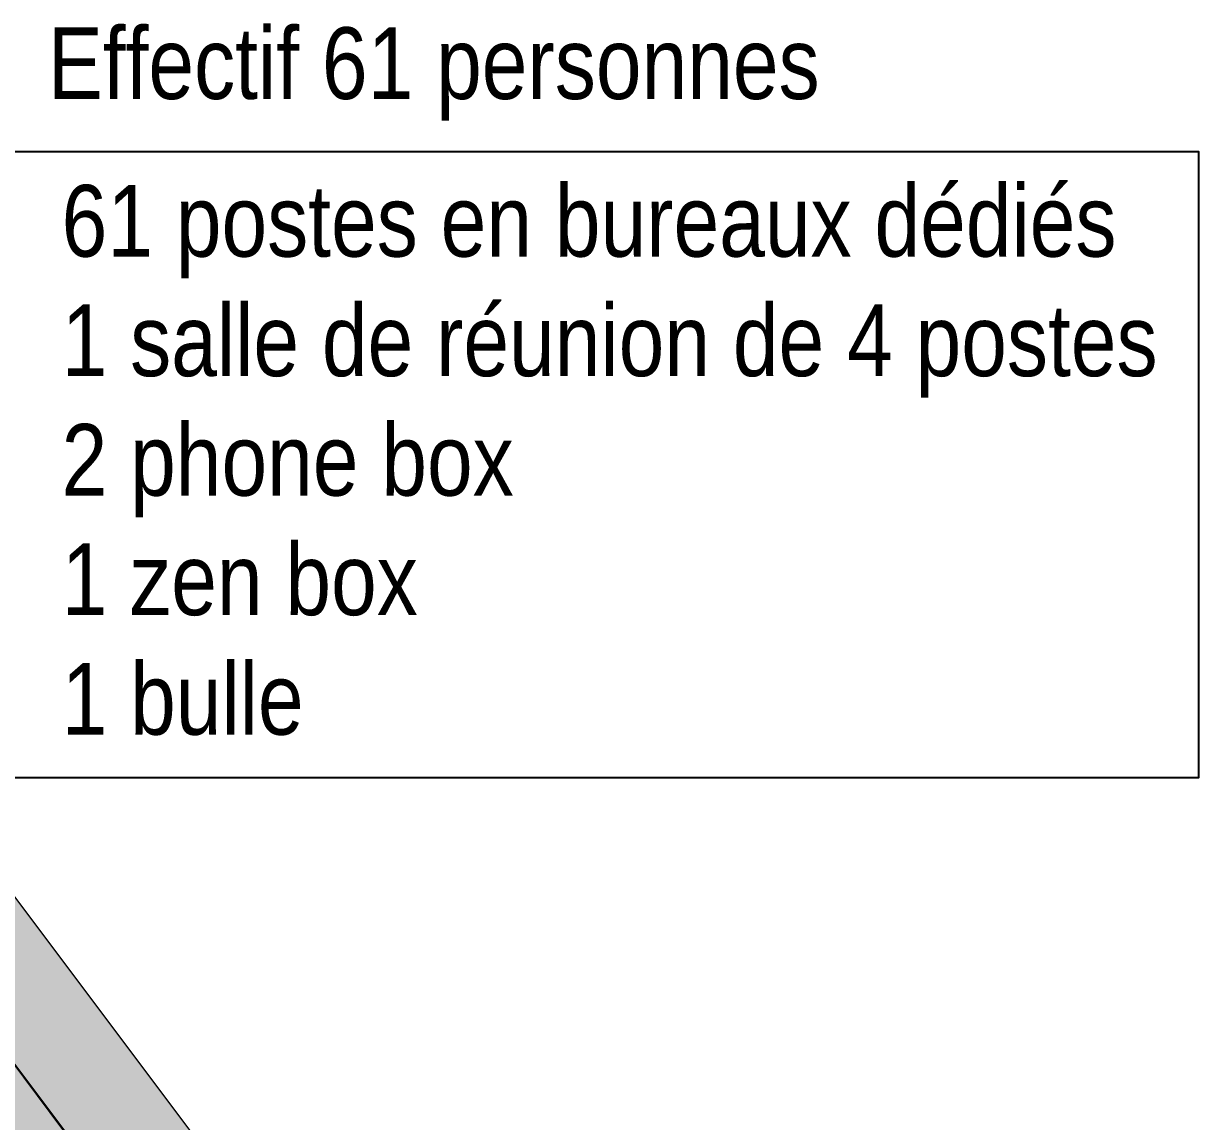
# Model space of a CAD drawing. Extents: x -29.7 to 23.3, y -8.6 to 57.6.
# Drawn here: x 10.36 to 20.16, y 7.42 to 16.58 of the extents above; entities that cross this region are included whole.
import ezdxf

# ---------------------------------------------------------------- set-up
doc = ezdxf.new("R2010")
doc.units = 0
doc.header["$LTSCALE"] = 0.001
doc.layers.get('0').update_dxf_attribs({"lineweight": 5})
doc.layers.add('01-STR_MACONNERIE_HACH', color=252, linetype='Continuous')
doc.layers.add('A-texte', color=7, linetype='Continuous')
doc.layers.add('A-MOQUETTE', color=7, linetype='Continuous', true_color=0xe5ecff)
doc.layers.add('Exit- 04-ZON-PLATEAU DE BUREAU', color=7, linetype='Continuous', true_color=0xffc20a)
doc.layers.add('A-projet', color=7, linetype='Continuous', lineweight=5, true_color=0x5b6280)
doc.styles.get("Standard").update_dxf_attribs({"font": 'ARIALN.TTF'})

# ---------------------------------------------------------------- blocks, each defined once
blk = doc.blocks.new('Xref-R2-2018-11')
at = {"layer": '01-STR_MACONNERIE_HACH'}
h = blk.add_hatch(color=256, dxfattribs=at)
h.dxf.hatch_style = 1
h.paths.add_polyline_path([(8.6276, 7.1267), (8.7221, 7.0047), (7.5965, 6.1325), (7.7293, 5.9611), (7.698, 5.9369), (7.7348, 5.8895), (7.7825, 5.9264), (7.947, 5.7599), (8.9087, 6.5052), (16.9171, -4.1853), (16.2147, -4.7128), (16.3534, -4.9126), (16.3048, -4.9491), (16.3408, -4.9971), (16.3951, -4.9563), (16.5443, -5.155), (17.926, -4.1174), (17.683, -3.7937), (9.1783, 7.5308)])
h.paths.add_polyline_path([(5.3291, 4.3754), (5.2181, 4.3882), (5.0613, 3.8049), (5.013, 3.8178), (4.9819, 3.702), (5.2116, 3.6402), (6.4828, 4.6253), (6.3626, 4.8262), (6.4048, 4.8588), (6.368, 4.9062), (6.3372, 4.8824), (6.2044, 5.0537)])
h.paths.add_polyline_path([(14.0926, -6.3065), (14.2313, -6.5064), (14.1827, -6.5428), (14.2187, -6.5908), (14.273, -6.55), (14.4222, -6.7487), (15.5292, -5.9174), (15.38, -5.7187), (15.4343, -5.6779), (15.3983, -5.6299), (15.3501, -5.6661), (15.1968, -5.4772)])
h.paths.add_polyline_path([(12.0541, -7.8374), (12.1928, -8.0373), (12.1442, -8.0738), (12.1802, -8.1217), (12.2345, -8.0809), (12.3837, -8.2796), (13.4071, -7.5111), (13.2579, -7.3124), (13.3122, -7.2716), (13.2762, -7.2236), (13.2279, -7.2598), (13.0747, -7.0709)])
h.paths.add_polyline_path([(10.0753, -9.3235), (10.214, -9.5233), (10.1434, -9.5763), (10.1794, -9.6243), (10.2337, -9.5835), (10.3829, -9.7822), (11.3686, -9.042), (11.2194, -8.8433), (11.2737, -8.8025), (11.2377, -8.7545), (11.1894, -8.7907), (11.0362, -8.6019)])
h.paths.add_polyline_path([(8.1297, -10.7846), (8.2683, -10.9845), (8.2018, -11.0345), (8.2378, -11.0824), (8.2922, -11.0416), (8.4414, -11.2403), (9.4118, -10.5115), (9.2626, -10.3129), (9.3169, -10.2721), (9.2809, -10.2241), (9.2106, -10.2768), (9.0574, -10.0879)])
h.paths.add_polyline_path([(6.2972, -12.1608), (6.4358, -12.3607), (6.3568, -12.42), (6.3928, -12.468), (6.4472, -12.4272), (6.5964, -12.6259), (7.4621, -11.9757), (7.3129, -11.777), (7.3672, -11.7363), (7.3312, -11.6883), (7.265, -11.738), (7.1118, -11.5491)])
h.paths.add_polyline_path([(4.5164, -13.0231), (4.5132, -13.2688), (4.4633, -13.2681), (4.4625, -13.3281), (4.5125, -13.3288), (4.509, -13.6025), (5.2829, -13.6123), (5.6428, -13.342), (5.4936, -13.1433), (5.548, -13.1025), (5.5119, -13.0546), (5.4329, -13.1139), (5.2796, -12.925), (5.1384, -13.0311)])
h.paths.add_polyline_path([(2.4372, -12.9966), (2.4341, -13.2423), (2.3841, -13.2416), (2.3834, -13.3016), (2.4333, -13.3022), (2.4298, -13.5759), (3.3231, -13.5873), (3.3266, -13.3136), (3.3766, -13.3143), (3.3773, -13.2543), (3.3273, -13.2536), (3.3305, -13.008)])
h.paths.add_polyline_path([(-0.6158, -12.9576), (-0.6483, -13.2029), (-0.7164, -13.2021), (-0.7158, -13.2621), (-0.6672, -13.2627), (-0.6707, -13.5364), (1.2439, -13.5608), (1.2474, -13.2871), (1.2974, -13.2878), (1.2982, -13.2278), (1.2482, -13.2271), (1.2513, -12.9815)])
for p, q in [((9.1783, 7.5308), (17.9272, -4.119)), ((16.9171, -4.1853), (8.9087, 6.5052))]:
    blk.add_line(p, q)

msp = doc.modelspace()

# ---------------------------------------------------------------- hatches: boundary and pattern name
at = {"layer": 'Exit- 04-ZON-PLATEAU DE BUREAU', "transparency": 33554572}
h = msp.add_hatch(color=256, dxfattribs=at)
h.dxf.hatch_style = 1
edge = h.paths.add_edge_path()
edge.add_line((1.0686, 10.8079), (2.5048, 10.4218))
edge.add_line((2.5048, 10.4218), (3.8682, 11.4783))
edge.add_line((3.8682, 11.4783), (3.7879, 11.6116))
edge.add_line((3.7879, 11.6116), (5.1214, 12.6451))
edge.add_line((5.1214, 12.6451), (5.2305, 12.534))
edge.add_line((5.2305, 12.534), (6.2322, 13.3103))
edge.add_line((6.2322, 13.3103), (14.1447, 2.7478))
edge.add_line((14.1447, 2.7478), (13.3807, 2.174))
edge.add_line((13.3807, 2.174), (13.4794, 2.0317))
edge.add_line((13.4794, 2.0317), (12.5951, 1.3676))
edge.add_line((12.5951, 1.3676), (12.486, 1.5021))
edge.add_line((12.486, 1.5021), (11.2585, 0.5803))
edge.add_line((11.2585, 0.5803), (11.3573, 0.438))
edge.add_line((11.3573, 0.438), (10.473, -0.2261))
edge.add_line((10.473, -0.2261), (10.3639, -0.0916))
edge.add_line((10.3639, -0.0916), (9.22, -0.9506))
edge.add_line((9.22, -0.9506), (9.3188, -1.0929))
edge.add_line((9.3188, -1.0929), (8.4345, -1.757))
edge.add_line((8.4345, -1.757), (8.3254, -1.6225))
edge.add_line((8.3254, -1.6225), (7.2412, -2.4367))
edge.add_line((7.2412, -2.4367), (7.34, -2.5789))
edge.add_line((7.34, -2.5789), (6.4557, -3.243))
edge.add_line((6.4557, -3.243), (6.3466, -3.1086))
edge.add_line((6.3466, -3.1086), (5.2956, -3.8978))
edge.add_line((5.2956, -3.8978), (5.3944, -4.0401))
edge.add_line((5.3944, -4.0401), (4.5101, -4.7042))
edge.add_line((4.5101, -4.7042), (4.401, -4.5697))
edge.add_line((4.401, -4.5697), (4.3154, -4.6344))
edge.add_line((4.3154, -4.6344), (1.4675, -0.8681))
edge.add_line((1.4675, -0.8681), (3.0864, -0.8681))
edge.add_line((3.0864, -0.8681), (7.1164, 2.1515))
edge.add_line((7.1164, 2.1515), (2.3656, 8.4919))
edge.add_line((2.3656, 8.4919), (1.0646, 8.4919))
edge.add_line((1.0646, 8.4919), (1.0646, 10.8115))
h = msp.add_hatch(color=256, dxfattribs=at)
h.dxf.hatch_style = 1
edge = h.paths.add_edge_path()
edge.add_line((1.0686, 10.8079), (2.5048, 10.4218))
edge.add_line((2.5048, 10.4218), (3.8682, 11.4783))
edge.add_line((3.8682, 11.4783), (3.7879, 11.6116))
edge.add_line((3.7879, 11.6116), (5.1214, 12.6451))
edge.add_line((5.1214, 12.6451), (5.2305, 12.534))
edge.add_line((5.2305, 12.534), (6.2322, 13.3103))
edge.add_line((6.2322, 13.3103), (14.1447, 2.7478))
edge.add_line((14.1447, 2.7478), (13.3807, 2.174))
edge.add_line((13.3807, 2.174), (13.4794, 2.0317))
edge.add_line((13.4794, 2.0317), (12.5951, 1.3676))
edge.add_line((12.5951, 1.3676), (12.486, 1.5021))
edge.add_line((12.486, 1.5021), (11.2585, 0.5803))
edge.add_line((11.2585, 0.5803), (11.3573, 0.438))
edge.add_line((11.3573, 0.438), (10.473, -0.2261))
edge.add_line((10.473, -0.2261), (10.3639, -0.0916))
edge.add_line((10.3639, -0.0916), (9.22, -0.9506))
edge.add_line((9.22, -0.9506), (9.3188, -1.0929))
edge.add_line((9.3188, -1.0929), (8.4345, -1.757))
edge.add_line((8.4345, -1.757), (8.3254, -1.6225))
edge.add_line((8.3254, -1.6225), (7.2412, -2.4367))
edge.add_line((7.2412, -2.4367), (7.34, -2.5789))
edge.add_line((7.34, -2.5789), (6.4557, -3.243))
edge.add_line((6.4557, -3.243), (6.3466, -3.1086))
edge.add_line((6.3466, -3.1086), (5.2956, -3.8978))
edge.add_line((5.2956, -3.8978), (5.3944, -4.0401))
edge.add_line((5.3944, -4.0401), (4.5101, -4.7042))
edge.add_line((4.5101, -4.7042), (4.401, -4.5697))
edge.add_line((4.401, -4.5697), (4.3154, -4.6344))
edge.add_line((4.3154, -4.6344), (1.4675, -0.8681))
edge.add_line((1.4675, -0.8681), (3.0864, -0.8681))
edge.add_line((3.0864, -0.8681), (7.1164, 2.1515))
edge.add_line((7.1164, 2.1515), (2.3656, 8.4919))
edge.add_line((2.3656, 8.4919), (1.0646, 8.4919))
edge.add_line((1.0646, 8.4919), (1.0646, 10.8115))

# ---------------------------------------------------------------- linework, layer by layer
at = {"layer": 'A-MOQUETTE'}
msp.add_lwpolyline([(14.1454, 2.7469), (6.2322, 13.3103), (5.2305, 12.534), (5.1214, 12.6451), (3.7879, 11.6116), (3.8682, 11.4783), (2.5048, 10.4218), (2.5048, 8.4685), (5.2704, 4.7481)], dxfattribs=at)
at = {"layer": 'A-texte'}
msp.add_lwpolyline([(9.8628, 15.5089), (20.1555, 15.5089), (20.1555, 10.2894), (9.8628, 10.2894)], close=True, dxfattribs=at)

# ---------------------------------------------------------------- block references
at = {"layer": 'A-projet'}
msp.add_blockref('Xref-R2-2018-11', (-2.7243, 6.8689), dxfattribs=at)

# ---------------------------------------------------------------- texts
at = {"layer": 'A-texte', "ltscale": 0.1, "char_height": 0.59757, "attachment_point": 1}
for s, insert in [('Effectif 61 personnes', (10.5665, 16.5447)), ('61 postes en bureaux dédiés\\P1 salle de réunion de 4 postes\\P2 phone box\\P1 zen box\\P1 bulle', (10.6803, 15.2306))]:
    msp.add_mtext_dynamic_manual_height_columns(s, width=19.719669, gutter_width=12.5, heights=[0], dxfattribs=dict(at, insert=insert))

doc.saveas('drawing.dxf')
